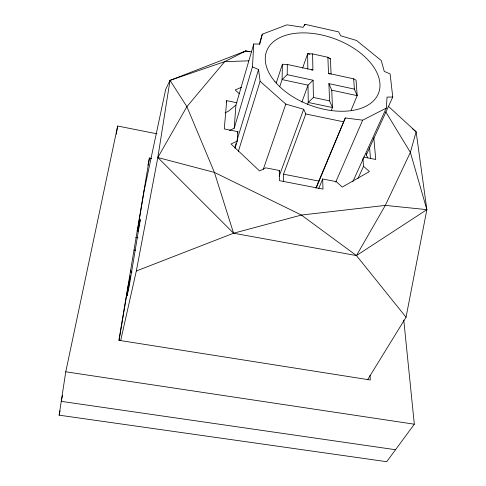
<?xml version="1.0" encoding="UTF-8"?>
<svg xmlns="http://www.w3.org/2000/svg" width="486" height="486" viewBox="0 0 486 486"><rect width="100%" height="100%" fill="white"/><g stroke="black" fill="none" stroke-linecap="round" stroke-linejoin="round"><path stroke-width="0.73" d="M279.705 86.763L282.087 79.589L287.196 74.68L287.335 64.462L282.384 64.255L276.291 82.863M282.384 64.255L282.087 79.589L308.027 85.129L313.093 80.245L287.196 74.68M236.943 102.771L226.707 100.651L224.277 128.924L237.891 131.676L237.235 141.092L231.032 144.002L259.597 170.963L265.745 167.834L279.608 170.543L279.407 180.646L322.977 189.09L322.698 178.982L336.257 181.636L342.259 187.08L369.451 171.564L363.528 166.327L362.939 158.333M283.314 181.74L283.514 174.182L305.822 113.973L303.683 109.259L285.804 104.107L260.095 81.296L258.564 69.522L252.459 66.88L253.765 43.989L259.816 44.068L262.288 34.178L286.94 24.853L303.1 27.325L304.959 24.3L338.633 31.888L340.686 35.77L356.578 40.484L381.261 60.543L384.268 71.399L390.1 73.89L392.767 97.03L366.316 154.961L367.866 157.986M352.781 181.776L386.309 108.099L387.056 97.097L392.767 97.03M229.465 130.473L234.209 128.237L235.929 105.098L253.765 43.989M403.781 320.159L414.321 424.205L386.704 461.7L59.14 415.172L65.756 371.802L117.655 126.026L157.033 133.832M120.668 340.601L136.317 270.994L157.822 157.519L170.027 80.372L245.758 50.969L251.705 51.844M151.687 158.418L149.451 157.986L118.9 340.315L370.326 379.991L370.028 375.447M119.088 340.376L128.213 285.883L130.388 275.908L127.065 295.834L129.3 285.659L140.296 219.563L137.824 231.372M130.819 270.307L130.57 271.802L132.052 272.057M137.331 231.409L144.16 190.621L165.708 89.296L170.027 80.372L224.684 61.655L245.758 50.969L249.452 51.771M116.288 134.154L117.655 126.026M367.556 379.797L406.047 317.237L426.86 209.642L416.125 131.785L388.229 106.185M59.14 415.172L60.07 410.706M62.494 395.416L61.248 401.357L395.525 449.726M147.92 165.264L148.224 163.806M148.534 162.354L149.451 157.986M130.473 271.935L130.777 270.538M226.306 102.072L226.707 100.651M234.209 128.237L252.459 66.88M259.269 44.329L262.288 34.178M237.46 133.115L237.891 131.676M234.969 146.997L236.075 143.376M236.955 140.478L258.564 69.522M235.036 148.297L237.235 141.092M238.34 151.492L260.095 81.296M304.473 25.734L304.959 24.3M263.297 169.322L285.804 104.107M302.62 68.095L307.632 53.764L312.595 53.91L327.886 57.275L330.431 58.776L331.069 74.079M301.867 102.163L308.027 85.129L308.252 102.455L307.462 104.587M279.092 171.965L279.608 170.543M279.177 176.151L303.683 109.259M331.349 110.365L332.467 107.552L331.744 90.196L328.901 83.635L354.379 89.108L357.186 95.633L351.08 110.237M315.839 188.039L345.315 117.946L362.69 120.176L386.309 108.099M316.234 187.973L345.315 117.946M318.603 188.768L322.698 178.982M335.741 182.086L362.69 120.176M357.866 178.654L363.528 166.327M406.047 317.237L356.451 255.569L233.584 233.213L157.822 157.519L186.891 106.653L224.684 61.655L248.802 60.829M157.822 157.519L214.423 172.421L301.405 215.055L356.451 255.569L385.325 205.402L410.366 152.367L416.125 131.785L412.65 128.881M313.093 80.245L313.421 97.455L308.252 102.455L332.467 107.552L329.563 100.863L328.901 83.635M235.929 105.098L228.456 111.173L225.121 112.886M356.451 255.569L426.86 209.642L410.366 152.367L385.775 111.889M242.338 52.609L245.758 50.969M241.402 87.34L235.169 89.965L239.41 93.804M136.317 270.994L233.584 233.213L301.405 215.055L385.325 205.402L426.86 209.642M311.453 69.935L312.899 70.002L312.595 53.91M65.756 371.802L414.321 424.205M134.039 250.023L135.509 250.284M137.009 230.54L138.504 230.807M135.74 237.454L137.969 237.848M283.514 174.182L318.877 181.09M363.552 157.021L375.733 159.481L373.819 137.763M305.822 113.973L343.481 121.804M313.421 97.455L329.563 100.863M331.744 90.196L357.186 95.633L356.068 80.214L353.668 78.841L328.506 73.386L327.886 57.275M287.335 64.462L312.899 70.002M309.837 54.25L307.632 53.764L307.826 69.042M328.961 58.454L330.431 58.776M328.506 73.386L329.806 74.097M170.027 80.372L186.891 106.653L214.423 172.421L233.584 233.213M369.542 147.13L370.466 158.369M366.201 153.485L366.316 154.961M353.668 78.841L354.379 89.108M274.961 81.648A59.772 35.417 20.4 0 0 374.099 100.201A59.772 35.417 20.4 0 0 318.792 34.372A59.772 35.417 20.4 0 0 274.961 81.648"/></g></svg>
